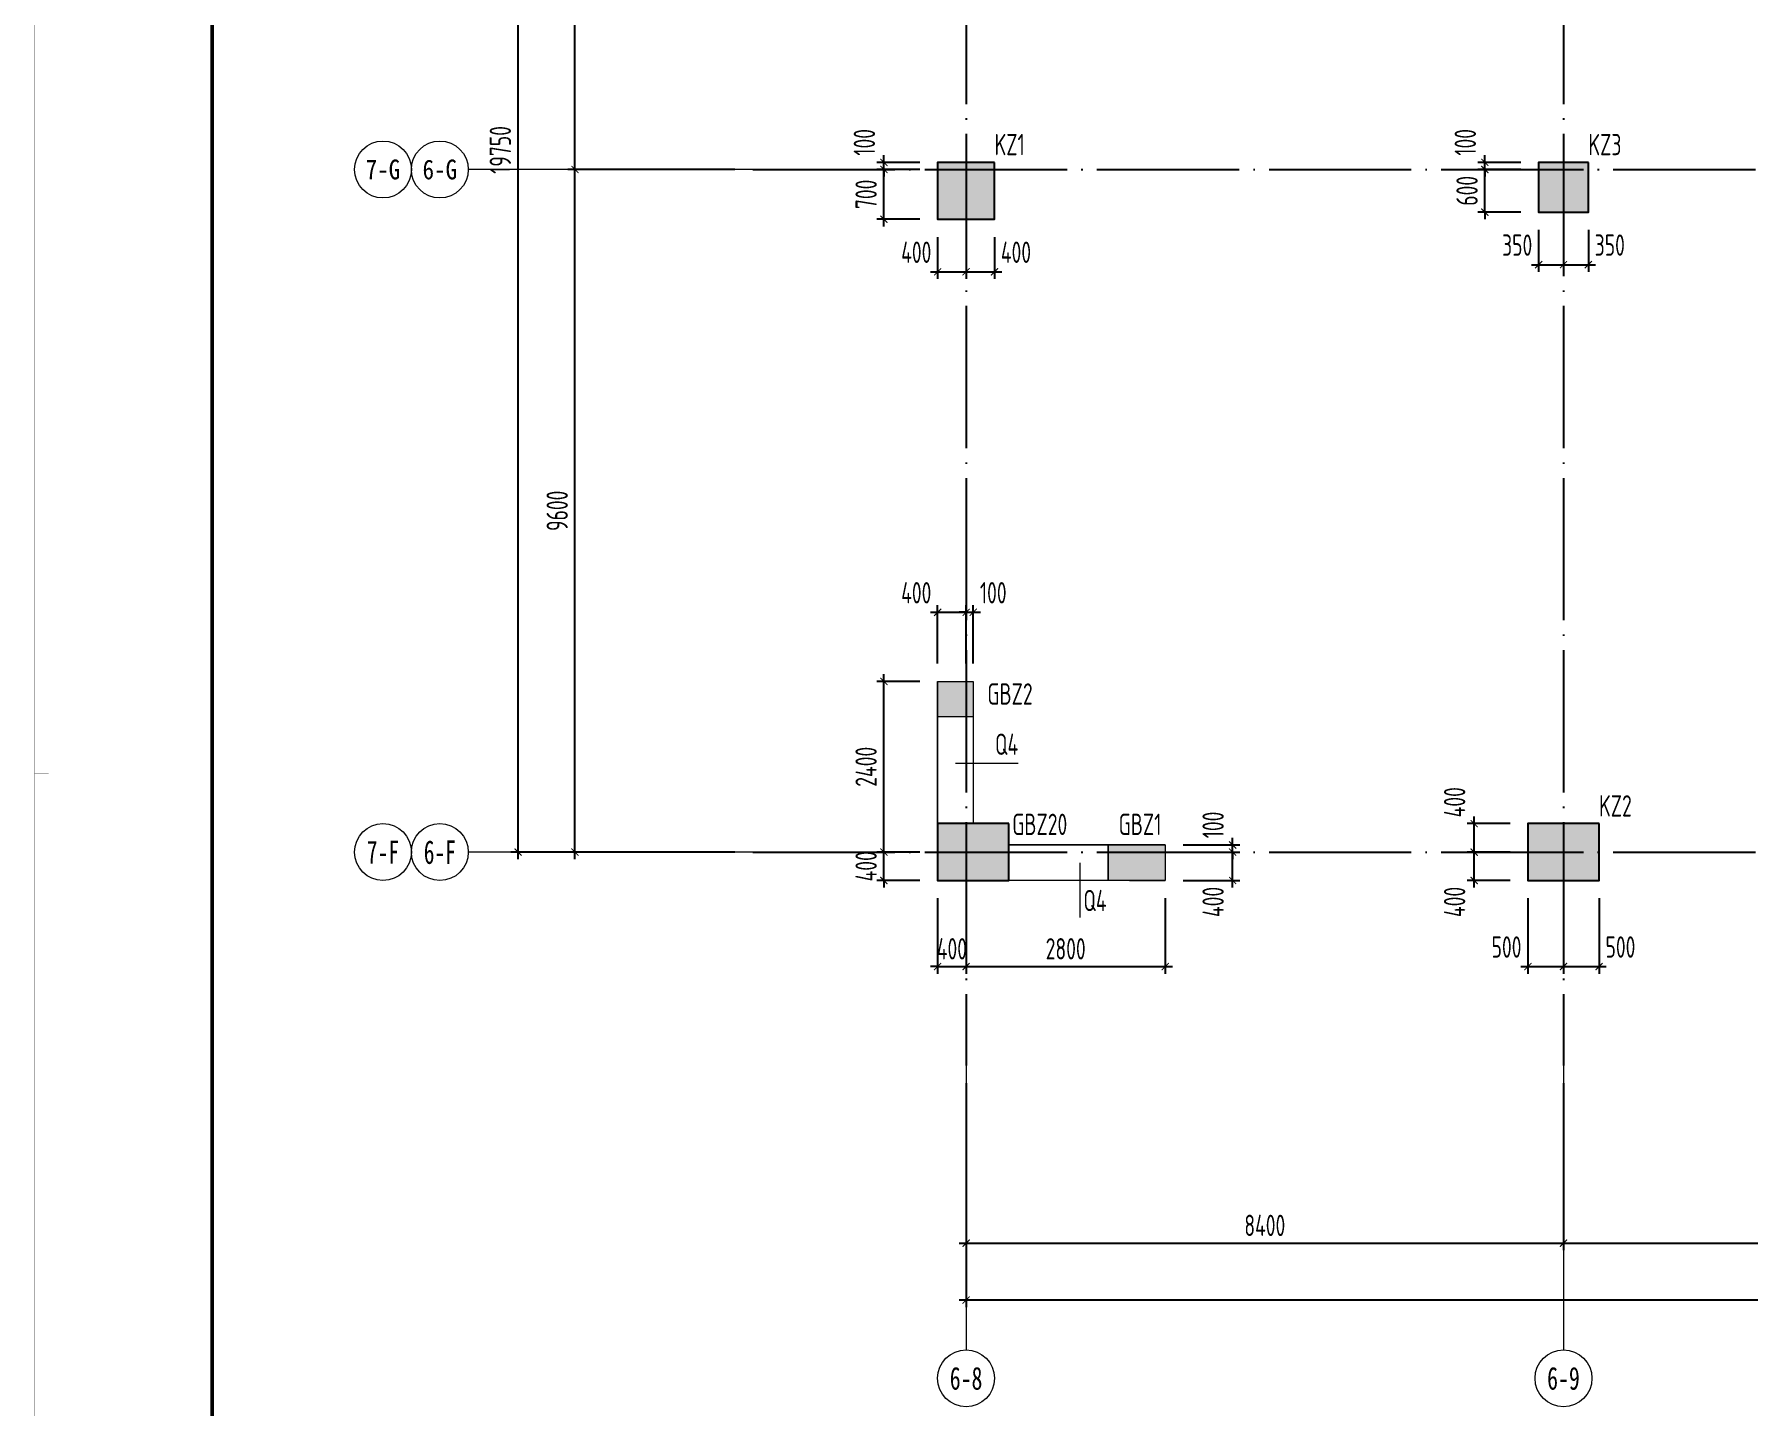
# Model space of a CAD drawing. Header units: millimetres. Extents: x -202076 to 1082610, y -439651 to 179350.
# Drawn here: x 89440 to 113548, y -146481 to -127180 of the extents above; entities that cross this region are included whole.
import ezdxf
from ezdxf.enums import TextEntityAlignment as Align

# ---------------------------------------------------------------- set-up
doc = ezdxf.new("R2010")
doc.units = ezdxf.units.MM
doc.header["$LTSCALE"] = 1000
doc.linetypes.add('DOTE', pattern=[2.42, 2, -0.2, 0.02, -0.2])
doc.linetypes.add('短虚线', pattern=[187.5, 125, -62.5])
for name, color, linetype in [('02-TEXT_轴号', 7, 'Continuous'), ('A_AXIS-轴线', 36, 'DOTE'), ('AXIS_TEXT', 7, 'Continuous'), ('COLU', 5, 'Continuous')]:
    doc.layers.add(name, color=color, linetype=linetype)
for name, color, linetype, lineweight in [('COLU_TEXT', 6, 'Continuous', 0), ('DIM', 3, 'Continuous', 0), ('WALL', 2, 'Continuous', 0), ('墙柱名称编号', 7, 'Continuous', 18), ('墙柱轮廓', 7, 'Continuous', 18), ('墙身名称编号', 3, 'Continuous', 18), ('墙身标注引线', 3, 'Continuous', 18), ('边缘构件填充', 253, 'Continuous', 18)]:
    doc.layers.add(name, color=color, linetype=linetype, lineweight=lineweight)
doc.styles.add('_TCH_AXIS', font='STXIHEI.TTF', dxfattribs={"width": 0.75})
doc.styles.add('COMPLEX', font='COMPLEX')
doc.styles.add('TSSD_Dimension', font='tssdeng.shx', dxfattribs={"width": 0.7, "bigfont": 'hztxt.shx'})
doc.styles.add('TSSD_Rein', font='tssdeng.shx', dxfattribs={"width": 0.7, "bigfont": 'hztxt.shx'})
doc.dimstyles.new('TSSD_100_100', dxfattribs={"dimtxt": 300, "dimasz": 100, "dimexe": 100, "dimexo": 250, "dimgap": 100, "dimtad": 1, "dimdec": 0, "dimzin": 0, "dimdsep": 46, "dimtxsty": 'TSSD_Dimension', "dimblk": 'ARCHTICK', "dimcen": 0, "dimdle": 100, "dimclrt": 7, "dimadec": 0, "dimazin": 0, "dimtfac": 1, "dimtdec": 0, "dimtix": 1, "dimtmove": 2, "dimatfit": 3, "dimfxl": 1, "dimtolj": 1, "dimtzin": 0, "dimarcsym": 0})

# ---------------------------------------------------------------- blocks, each defined once
blk = doc.blocks.new('_AXISO')
blk.add_circle((0, 0), 0.5)
at = {"layer": 'AXIS_TEXT', "style": 'COMPLEX', "width": 1.041667}
blk.add_attdef('A', text='', height=0.56, dxfattribs=at).set_placement((-0.25, -0.28), (0.25, -0.28), align=Align.FIT)
blk = doc.blocks.new('_ARCHTICK')
at = {"color": 0, "linetype": 'ByBlock', "const_width": 0.15}
blk.add_lwpolyline([(-0.5, -0.5), (0.5, 0.5)], dxfattribs=at)
blk = doc.blocks.new('*D655')
at = {"layer": 'Defpoints', "color": 0, "transparency": 16777216}
for p in [(97043, -129081), (99543, -129081), (99543, -138681)]:
    blk.add_point(p, dxfattribs=at)
at = {"layer": 'DIM', "color": 0, "lineweight": -2, "transparency": 16777216}
for p, q in [((99293, -129081), (96943, -129081)), ((97043, -138781), (97043, -128981)), ((99293, -138681), (96943, -138681))]:
    blk.add_line(p, q, dxfattribs=at)
at = {"layer": 'DIM', "color": 0, "lineweight": -2, "transparency": 16777216, "xscale": 100, "yscale": 100, "zscale": 100}
for p, rotation in [((97043, -129081), 90), ((97043, -138681), 270)]:
    blk.add_blockref('_ARCHTICK', p, dxfattribs=dict(at, rotation=rotation))
at = {"layer": 'DIM', "color": 7, "transparency": 16777216, "insert": (96793, -133881), "char_height": 300, "attachment_point": 5, "rotation": 90, "style": 'TSSD_Dimension'}
blk.add_mtext('\\A1;9600', dxfattribs=at)
blk = doc.blocks.new('*D656')
at = {"layer": 'Defpoints', "color": 0, "transparency": 16777216}
for p in [(97043, -119481), (99543, -119481), (99543, -129081)]:
    blk.add_point(p, dxfattribs=at)
at = {"layer": 'DIM', "color": 0, "lineweight": -2, "transparency": 16777216}
for p, q in [((99293, -119481), (96943, -119481)), ((97043, -129181), (97043, -119381)), ((99293, -129081), (96943, -129081))]:
    blk.add_line(p, q, dxfattribs=at)
at = {"layer": 'DIM', "color": 0, "lineweight": -2, "transparency": 16777216, "xscale": 100, "yscale": 100, "zscale": 100}
for p, rotation in [((97043, -119481), 90), ((97043, -129081), 270)]:
    blk.add_blockref('_ARCHTICK', p, dxfattribs=dict(at, rotation=rotation))
at = {"layer": 'DIM', "color": 7, "transparency": 16777216, "insert": (96793, -124281), "char_height": 300, "attachment_point": 5, "rotation": 90, "style": 'TSSD_Dimension'}
blk.add_mtext('\\A1;9600', dxfattribs=at)
blk = doc.blocks.new('*D658')
at = {"layer": 'Defpoints', "color": 0, "transparency": 16777216}
for p in [(96243, -118931), (99543, -118931), (99543, -138681)]:
    blk.add_point(p, dxfattribs=at)
at = {"layer": 'DIM', "color": 0, "lineweight": -2, "transparency": 16777216}
for p, q in [((96243, -138781), (96243, -118831)), ((99293, -118931), (96143, -118931)), ((99293, -138681), (96143, -138681))]:
    blk.add_line(p, q, dxfattribs=at)
at = {"layer": 'DIM', "color": 0, "lineweight": -2, "transparency": 16777216, "xscale": 100, "yscale": 100, "zscale": 100}
for p, rotation in [((96243, -118931), 90), ((96243, -138681), 270)]:
    blk.add_blockref('_ARCHTICK', p, dxfattribs=dict(at, rotation=rotation))
at = {"layer": 'DIM', "color": 7, "transparency": 16777216, "insert": (95993, -128806), "char_height": 300, "attachment_point": 5, "rotation": 90, "style": 'TSSD_Dimension'}
blk.add_mtext('\\A1;19750', dxfattribs=at)
blk = doc.blocks.new('*D663')
at = {"layer": 'Defpoints', "color": 0, "transparency": 16777216}
for p in [(102543, -141681), (110943, -141681), (110943, -144181)]:
    blk.add_point(p, dxfattribs=at)
at = {"layer": 'DIM', "color": 0, "lineweight": -2, "transparency": 16777216}
for p, q in [((102543, -141931), (102543, -144281)), ((110943, -141931), (110943, -144281)), ((102443, -144181), (111043, -144181))]:
    blk.add_line(p, q, dxfattribs=at)
at = {"layer": 'DIM', "color": 0, "lineweight": -2, "transparency": 16777216, "xscale": 100, "yscale": 100, "zscale": 100, "rotation": 180}
blk.add_blockref('_ARCHTICK', (102543, -144181), dxfattribs=at)
at = {"layer": 'DIM', "color": 0, "lineweight": -2, "transparency": 16777216, "xscale": 100, "yscale": 100, "zscale": 100}
blk.add_blockref('_ARCHTICK', (110943, -144181), dxfattribs=at)
at = {"layer": 'DIM', "color": 7, "transparency": 16777216, "insert": (106743, -143931), "char_height": 300, "attachment_point": 5, "style": 'TSSD_Dimension'}
blk.add_mtext('\\A1;8400', dxfattribs=at)
blk = doc.blocks.new('*D664')
at = {"layer": 'Defpoints', "color": 0, "transparency": 16777216}
for p in [(110943, -141681), (119343, -141681), (119343, -144181)]:
    blk.add_point(p, dxfattribs=at)
at = {"layer": 'DIM', "color": 0, "lineweight": -2, "transparency": 16777216}
for p, q in [((110943, -141931), (110943, -144281)), ((119343, -141931), (119343, -144281)), ((110843, -144181), (119443, -144181))]:
    blk.add_line(p, q, dxfattribs=at)
at = {"layer": 'DIM', "color": 0, "lineweight": -2, "transparency": 16777216, "xscale": 100, "yscale": 100, "zscale": 100, "rotation": 180}
blk.add_blockref('_ARCHTICK', (110943, -144181), dxfattribs=at)
at = {"layer": 'DIM', "color": 0, "lineweight": -2, "transparency": 16777216, "xscale": 100, "yscale": 100, "zscale": 100}
blk.add_blockref('_ARCHTICK', (119343, -144181), dxfattribs=at)
at = {"layer": 'DIM', "color": 7, "transparency": 16777216, "insert": (115143, -143931), "char_height": 300, "attachment_point": 5, "style": 'TSSD_Dimension'}
blk.add_mtext('\\A1;8400', dxfattribs=at)
blk = doc.blocks.new('*D669')
at = {"layer": 'Defpoints', "color": 0, "transparency": 16777216}
for p in [(102543, -141681), (152943, -141681), (102543, -144981)]:
    blk.add_point(p, dxfattribs=at)
at = {"layer": 'DIM', "color": 0, "lineweight": -2, "transparency": 16777216}
for p, q in [((102543, -141931), (102543, -145081)), ((152943, -141931), (152943, -145081)), ((153043, -144981), (102443, -144981))]:
    blk.add_line(p, q, dxfattribs=at)
at = {"layer": 'DIM', "color": 0, "lineweight": -2, "transparency": 16777216, "xscale": 100, "yscale": 100, "zscale": 100, "rotation": 180}
blk.add_blockref('_ARCHTICK', (102543, -144981), dxfattribs=at)
at = {"layer": 'DIM', "color": 0, "lineweight": -2, "transparency": 16777216, "xscale": 100, "yscale": 100, "zscale": 100}
blk.add_blockref('_ARCHTICK', (152943, -144981), dxfattribs=at)
at = {"layer": 'DIM', "color": 7, "transparency": 16777216, "insert": (127743, -144731), "char_height": 300, "attachment_point": 5, "style": 'TSSD_Dimension'}
blk.add_mtext('\\A1;50400', dxfattribs=at)
blk = doc.blocks.new('*D677')
at = {"layer": 'Defpoints', "color": 0, "transparency": 16777216}
for p in [(102143, -139081), (102543, -139081), (102543, -140291)]:
    blk.add_point(p, dxfattribs=at)
at = {"layer": 'DIM', "color": 0, "lineweight": -2, "transparency": 16777216}
for p, q in [((102143, -139331), (102143, -140391)), ((102543, -139331), (102543, -140391)), ((102143, -140291), (102043, -140291)), ((102143, -140291), (102543, -140291)), ((102543, -140291), (102643, -140291))]:
    blk.add_line(p, q, dxfattribs=at)
at = {"layer": 'DIM', "color": 0, "lineweight": -2, "transparency": 16777216, "xscale": 100, "yscale": 100, "zscale": 100}
blk.add_blockref('_ARCHTICK', (102143, -140291), dxfattribs=at)
at = {"layer": 'DIM', "color": 0, "lineweight": -2, "transparency": 16777216, "xscale": 100, "yscale": 100, "zscale": 100, "rotation": 180}
blk.add_blockref('_ARCHTICK', (102543, -140291), dxfattribs=at)
at = {"layer": 'DIM', "color": 7, "transparency": 16777216, "insert": (102343, -140041), "char_height": 300, "attachment_point": 5, "style": 'TSSD_Dimension'}
blk.add_mtext('\\A1;400', dxfattribs=at)
blk = doc.blocks.new('*D678')
at = {"layer": 'Defpoints', "color": 0, "transparency": 16777216}
for p in [(110443, -139081), (110943, -139081), (110943, -140291)]:
    blk.add_point(p, dxfattribs=at)
at = {"layer": 'DIM', "color": 0, "lineweight": -2, "transparency": 16777216}
for p, q in [((110443, -139331), (110443, -140391)), ((110943, -139331), (110943, -140391)), ((110343, -140291), (111043, -140291))]:
    blk.add_line(p, q, dxfattribs=at)
at = {"layer": 'DIM', "color": 0, "lineweight": -2, "transparency": 16777216, "xscale": 100, "yscale": 100, "zscale": 100, "rotation": 180}
blk.add_blockref('_ARCHTICK', (110443, -140291), dxfattribs=at)
at = {"layer": 'DIM', "color": 0, "lineweight": -2, "transparency": 16777216, "xscale": 100, "yscale": 100, "zscale": 100}
blk.add_blockref('_ARCHTICK', (110943, -140291), dxfattribs=at)
at = {"layer": 'DIM', "color": 7, "transparency": 16777216, "insert": (110142, -140016), "char_height": 300, "attachment_point": 5, "style": 'TSSD_Dimension'}
blk.add_mtext('\\A1;500', dxfattribs=at)
blk = doc.blocks.new('*D679')
at = {"layer": 'Defpoints', "color": 0, "transparency": 16777216}
for p in [(110943, -139081), (111443, -139081), (111443, -140291)]:
    blk.add_point(p, dxfattribs=at)
at = {"layer": 'DIM', "color": 0, "lineweight": -2, "transparency": 16777216}
for p, q in [((110943, -139331), (110943, -140391)), ((111443, -139331), (111443, -140391)), ((110843, -140291), (111543, -140291))]:
    blk.add_line(p, q, dxfattribs=at)
at = {"layer": 'DIM', "color": 0, "lineweight": -2, "transparency": 16777216, "xscale": 100, "yscale": 100, "zscale": 100, "rotation": 180}
blk.add_blockref('_ARCHTICK', (110943, -140291), dxfattribs=at)
at = {"layer": 'DIM', "color": 0, "lineweight": -2, "transparency": 16777216, "xscale": 100, "yscale": 100, "zscale": 100}
blk.add_blockref('_ARCHTICK', (111443, -140291), dxfattribs=at)
at = {"layer": 'DIM', "color": 7, "transparency": 16777216, "insert": (111744, -140016), "char_height": 300, "attachment_point": 5, "style": 'TSSD_Dimension'}
blk.add_mtext('\\A1;500', dxfattribs=at)
blk = doc.blocks.new('*D690')
at = {"layer": 'Defpoints', "color": 0, "transparency": 16777216}
for p in [(102543, -135309), (102143, -136281), (102543, -136281)]:
    blk.add_point(p, dxfattribs=at)
at = {"layer": 'DIM', "color": 0, "lineweight": -2, "transparency": 16777216}
for p, q in [((102143, -136031), (102143, -135209)), ((102543, -136031), (102543, -135209)), ((102043, -135309), (102643, -135309))]:
    blk.add_line(p, q, dxfattribs=at)
at = {"layer": 'DIM', "color": 0, "lineweight": -2, "transparency": 16777216, "xscale": 100, "yscale": 100, "zscale": 100, "rotation": 180}
blk.add_blockref('_ARCHTICK', (102143, -135309), dxfattribs=at)
at = {"layer": 'DIM', "color": 0, "lineweight": -2, "transparency": 16777216, "xscale": 100, "yscale": 100, "zscale": 100}
blk.add_blockref('_ARCHTICK', (102543, -135309), dxfattribs=at)
at = {"layer": 'DIM', "color": 7, "transparency": 16777216, "insert": (101842, -135034), "char_height": 300, "attachment_point": 5, "style": 'TSSD_Dimension'}
blk.add_mtext('\\A1;400', dxfattribs=at)
blk = doc.blocks.new('*D691')
at = {"layer": 'Defpoints', "color": 0, "transparency": 16777216}
for p in [(102643, -135309), (102543, -136281), (102643, -136281)]:
    blk.add_point(p, dxfattribs=at)
at = {"layer": 'DIM', "color": 0, "lineweight": -2, "transparency": 16777216}
for p, q in [((102543, -136031), (102543, -135209)), ((102643, -136031), (102643, -135209)), ((102543, -135309), (102443, -135309)), ((102543, -135309), (102643, -135309)), ((102643, -135309), (102743, -135309))]:
    blk.add_line(p, q, dxfattribs=at)
at = {"layer": 'DIM', "color": 0, "lineweight": -2, "transparency": 16777216, "xscale": 100, "yscale": 100, "zscale": 100}
blk.add_blockref('_ARCHTICK', (102543, -135309), dxfattribs=at)
at = {"layer": 'DIM', "color": 0, "lineweight": -2, "transparency": 16777216, "xscale": 100, "yscale": 100, "zscale": 100, "rotation": 180}
blk.add_blockref('_ARCHTICK', (102643, -135309), dxfattribs=at)
at = {"layer": 'DIM', "color": 7, "transparency": 16777216, "insert": (102925, -135034), "char_height": 300, "attachment_point": 5, "style": 'TSSD_Dimension'}
blk.add_mtext('\\A1;100', dxfattribs=at)
blk = doc.blocks.new('*D694')
at = {"layer": 'Defpoints', "color": 0, "transparency": 16777216}
for p in [(101387, -136281), (102143, -136281), (102143, -138681)]:
    blk.add_point(p, dxfattribs=at)
at = {"layer": 'DIM', "color": 0, "lineweight": -2, "transparency": 16777216}
for p, q in [((101387, -138781), (101387, -136181)), ((101893, -136281), (101287, -136281)), ((101893, -138681), (101287, -138681))]:
    blk.add_line(p, q, dxfattribs=at)
at = {"layer": 'DIM', "color": 0, "lineweight": -2, "transparency": 16777216, "xscale": 100, "yscale": 100, "zscale": 100}
for p, rotation in [((101387, -136281), 90), ((101387, -138681), 270)]:
    blk.add_blockref('_ARCHTICK', p, dxfattribs=dict(at, rotation=rotation))
at = {"layer": 'DIM', "color": 7, "transparency": 16777216, "insert": (101137, -137481), "char_height": 300, "attachment_point": 5, "rotation": 90, "style": 'TSSD_Dimension'}
blk.add_mtext('\\A1;2400', dxfattribs=at)
blk = doc.blocks.new('*D695')
at = {"layer": 'Defpoints', "color": 0, "transparency": 16777216}
for p in [(101387, -129081), (102143, -129081), (102143, -129781)]:
    blk.add_point(p, dxfattribs=at)
at = {"layer": 'DIM', "color": 0, "lineweight": -2, "transparency": 16777216}
for p, q in [((101893, -129081), (101287, -129081)), ((101387, -129881), (101387, -128981)), ((101893, -129781), (101287, -129781))]:
    blk.add_line(p, q, dxfattribs=at)
at = {"layer": 'DIM', "color": 0, "lineweight": -2, "transparency": 16777216, "xscale": 100, "yscale": 100, "zscale": 100}
for p, rotation in [((101387, -129081), 90), ((101387, -129781), 270)]:
    blk.add_blockref('_ARCHTICK', p, dxfattribs=dict(at, rotation=rotation))
at = {"layer": 'DIM', "color": 7, "transparency": 16777216, "insert": (101137, -129431), "char_height": 300, "attachment_point": 5, "rotation": 90, "style": 'TSSD_Dimension'}
blk.add_mtext('\\A1;700', dxfattribs=at)
blk = doc.blocks.new('*D696')
at = {"layer": 'Defpoints', "color": 0, "transparency": 16777216}
for p in [(101387, -128981), (102143, -128981), (102143, -129081)]:
    blk.add_point(p, dxfattribs=at)
at = {"layer": 'DIM', "color": 0, "lineweight": -2, "transparency": 16777216}
for p, q in [((101387, -128981), (101387, -128881)), ((101893, -128981), (101287, -128981)), ((101893, -129081), (101287, -129081)), ((101387, -129081), (101387, -128981)), ((101387, -129081), (101387, -129181))]:
    blk.add_line(p, q, dxfattribs=at)
at = {"layer": 'DIM', "color": 0, "lineweight": -2, "transparency": 16777216, "xscale": 100, "yscale": 100, "zscale": 100}
for p, rotation in [((101387, -128981), 270), ((101387, -129081), 90)]:
    blk.add_blockref('_ARCHTICK', p, dxfattribs=dict(at, rotation=rotation))
at = {"layer": 'DIM', "color": 7, "transparency": 16777216, "insert": (101112, -128699), "char_height": 300, "attachment_point": 5, "rotation": 90, "style": 'TSSD_Dimension'}
blk.add_mtext('\\A1;100', dxfattribs=at)
blk = doc.blocks.new('*D699')
at = {"layer": 'Defpoints', "color": 0, "transparency": 16777216}
for p in [(105343, -138681), (106291, -138681), (105343, -139081)]:
    blk.add_point(p, dxfattribs=at)
at = {"layer": 'DIM', "color": 0, "lineweight": -2, "transparency": 16777216}
for p, q in [((106291, -139181), (106291, -138581)), ((105593, -138681), (106391, -138681)), ((105593, -139081), (106391, -139081))]:
    blk.add_line(p, q, dxfattribs=at)
at = {"layer": 'DIM', "color": 0, "lineweight": -2, "transparency": 16777216, "xscale": 100, "yscale": 100, "zscale": 100}
for p, rotation in [((106291, -138681), 90), ((106291, -139081), 270)]:
    blk.add_blockref('_ARCHTICK', p, dxfattribs=dict(at, rotation=rotation))
at = {"layer": 'DIM', "color": 7, "transparency": 16777216, "insert": (106016, -139382), "char_height": 300, "attachment_point": 5, "rotation": 90, "style": 'TSSD_Dimension'}
blk.add_mtext('\\A1;400', dxfattribs=at)
blk = doc.blocks.new('*D700')
at = {"layer": 'Defpoints', "color": 0, "transparency": 16777216}
for p in [(105343, -138581), (106291, -138581), (105343, -138681)]:
    blk.add_point(p, dxfattribs=at)
at = {"layer": 'DIM', "color": 0, "lineweight": -2, "transparency": 16777216}
for p, q in [((105593, -138581), (106391, -138581)), ((106291, -138581), (106291, -138481)), ((106291, -138681), (106291, -138581)), ((105593, -138681), (106391, -138681)), ((106291, -138681), (106291, -138781))]:
    blk.add_line(p, q, dxfattribs=at)
at = {"layer": 'DIM', "color": 0, "lineweight": -2, "transparency": 16777216, "xscale": 100, "yscale": 100, "zscale": 100}
for p, rotation in [((106291, -138581), 270), ((106291, -138681), 90)]:
    blk.add_blockref('_ARCHTICK', p, dxfattribs=dict(at, rotation=rotation))
at = {"layer": 'DIM', "color": 7, "transparency": 16777216, "insert": (106016, -138299), "char_height": 300, "attachment_point": 5, "rotation": 90, "style": 'TSSD_Dimension'}
blk.add_mtext('\\A1;100', dxfattribs=at)
blk = doc.blocks.new('*D709')
at = {"layer": 'Defpoints', "color": 0, "transparency": 16777216}
for p in [(102143, -129781), (102543, -129781), (102543, -130520)]:
    blk.add_point(p, dxfattribs=at)
at = {"layer": 'DIM', "color": 0, "lineweight": -2, "transparency": 16777216}
for p, q in [((102143, -130031), (102143, -130620)), ((102543, -130031), (102543, -130620)), ((102043, -130520), (102643, -130520))]:
    blk.add_line(p, q, dxfattribs=at)
at = {"layer": 'DIM', "color": 0, "lineweight": -2, "transparency": 16777216, "xscale": 100, "yscale": 100, "zscale": 100, "rotation": 180}
blk.add_blockref('_ARCHTICK', (102143, -130520), dxfattribs=at)
at = {"layer": 'DIM', "color": 0, "lineweight": -2, "transparency": 16777216, "xscale": 100, "yscale": 100, "zscale": 100}
blk.add_blockref('_ARCHTICK', (102543, -130520), dxfattribs=at)
at = {"layer": 'DIM', "color": 7, "transparency": 16777216, "insert": (101842, -130245), "char_height": 300, "attachment_point": 5, "style": 'TSSD_Dimension'}
blk.add_mtext('\\A1;400', dxfattribs=at)
blk = doc.blocks.new('*D710')
at = {"layer": 'Defpoints', "color": 0, "transparency": 16777216}
for p in [(102543, -129781), (102943, -129781), (102943, -130520)]:
    blk.add_point(p, dxfattribs=at)
at = {"layer": 'DIM', "color": 0, "lineweight": -2, "transparency": 16777216}
for p, q in [((102543, -130031), (102543, -130620)), ((102943, -130031), (102943, -130620)), ((102443, -130520), (103043, -130520))]:
    blk.add_line(p, q, dxfattribs=at)
at = {"layer": 'DIM', "color": 0, "lineweight": -2, "transparency": 16777216, "xscale": 100, "yscale": 100, "zscale": 100, "rotation": 180}
blk.add_blockref('_ARCHTICK', (102543, -130520), dxfattribs=at)
at = {"layer": 'DIM', "color": 0, "lineweight": -2, "transparency": 16777216, "xscale": 100, "yscale": 100, "zscale": 100}
blk.add_blockref('_ARCHTICK', (102943, -130520), dxfattribs=at)
at = {"layer": 'DIM', "color": 7, "transparency": 16777216, "insert": (103244, -130245), "char_height": 300, "attachment_point": 5, "style": 'TSSD_Dimension'}
blk.add_mtext('\\A1;400', dxfattribs=at)
blk = doc.blocks.new('*D711')
at = {"layer": 'Defpoints', "color": 0, "transparency": 16777216}
for p in [(109837, -129081), (110593, -129081), (110593, -129681)]:
    blk.add_point(p, dxfattribs=at)
at = {"layer": 'DIM', "color": 0, "lineweight": -2, "transparency": 16777216}
for p, q in [((110343, -129081), (109737, -129081)), ((109837, -129081), (109837, -128981)), ((109837, -129681), (109837, -129081)), ((110343, -129681), (109737, -129681)), ((109837, -129681), (109837, -129781))]:
    blk.add_line(p, q, dxfattribs=at)
at = {"layer": 'DIM', "color": 0, "lineweight": -2, "transparency": 16777216, "xscale": 100, "yscale": 100, "zscale": 100}
for p, rotation in [((109837, -129081), 270), ((109837, -129681), 90)]:
    blk.add_blockref('_ARCHTICK', p, dxfattribs=dict(at, rotation=rotation))
at = {"layer": 'DIM', "color": 7, "transparency": 16777216, "insert": (109587, -129381), "char_height": 300, "attachment_point": 5, "rotation": 90, "style": 'TSSD_Dimension'}
blk.add_mtext('\\A1;600', dxfattribs=at)
blk = doc.blocks.new('*D712')
at = {"layer": 'Defpoints', "color": 0, "transparency": 16777216}
for p in [(109837, -128981), (110593, -128981), (110593, -129081)]:
    blk.add_point(p, dxfattribs=at)
at = {"layer": 'DIM', "color": 0, "lineweight": -2, "transparency": 16777216}
for p, q in [((109837, -128981), (109837, -128881)), ((110343, -128981), (109737, -128981)), ((110343, -129081), (109737, -129081)), ((109837, -129081), (109837, -128981)), ((109837, -129081), (109837, -129181))]:
    blk.add_line(p, q, dxfattribs=at)
at = {"layer": 'DIM', "color": 0, "lineweight": -2, "transparency": 16777216, "xscale": 100, "yscale": 100, "zscale": 100}
for p, rotation in [((109837, -128981), 270), ((109837, -129081), 90)]:
    blk.add_blockref('_ARCHTICK', p, dxfattribs=dict(at, rotation=rotation))
at = {"layer": 'DIM', "color": 7, "transparency": 16777216, "insert": (109562, -128699), "char_height": 300, "attachment_point": 5, "rotation": 90, "style": 'TSSD_Dimension'}
blk.add_mtext('\\A1;100', dxfattribs=at)
blk = doc.blocks.new('*D713')
at = {"layer": 'Defpoints', "color": 0, "transparency": 16777216}
for p in [(110593, -129681), (110943, -129681), (110943, -130420)]:
    blk.add_point(p, dxfattribs=at)
at = {"layer": 'DIM', "color": 0, "lineweight": -2, "transparency": 16777216}
for p, q in [((110593, -129931), (110593, -130520)), ((110943, -129931), (110943, -130520)), ((110493, -130420), (111043, -130420))]:
    blk.add_line(p, q, dxfattribs=at)
at = {"layer": 'DIM', "color": 0, "lineweight": -2, "transparency": 16777216, "xscale": 100, "yscale": 100, "zscale": 100, "rotation": 180}
blk.add_blockref('_ARCHTICK', (110593, -130420), dxfattribs=at)
at = {"layer": 'DIM', "color": 0, "lineweight": -2, "transparency": 16777216, "xscale": 100, "yscale": 100, "zscale": 100}
blk.add_blockref('_ARCHTICK', (110943, -130420), dxfattribs=at)
at = {"layer": 'DIM', "color": 7, "transparency": 16777216, "insert": (110292, -130145), "char_height": 300, "attachment_point": 5, "style": 'TSSD_Dimension'}
blk.add_mtext('\\A1;350', dxfattribs=at)
blk = doc.blocks.new('*D714')
at = {"layer": 'Defpoints', "color": 0, "transparency": 16777216}
for p in [(110943, -129681), (111293, -129681), (111293, -130420)]:
    blk.add_point(p, dxfattribs=at)
at = {"layer": 'DIM', "color": 0, "lineweight": -2, "transparency": 16777216}
for p, q in [((110943, -129931), (110943, -130520)), ((111293, -129931), (111293, -130520)), ((110843, -130420), (111393, -130420))]:
    blk.add_line(p, q, dxfattribs=at)
at = {"layer": 'DIM', "color": 0, "lineweight": -2, "transparency": 16777216, "xscale": 100, "yscale": 100, "zscale": 100, "rotation": 180}
blk.add_blockref('_ARCHTICK', (110943, -130420), dxfattribs=at)
at = {"layer": 'DIM', "color": 0, "lineweight": -2, "transparency": 16777216, "xscale": 100, "yscale": 100, "zscale": 100}
blk.add_blockref('_ARCHTICK', (111293, -130420), dxfattribs=at)
at = {"layer": 'DIM', "color": 7, "transparency": 16777216, "insert": (111594, -130145), "char_height": 300, "attachment_point": 5, "style": 'TSSD_Dimension'}
blk.add_mtext('\\A1;350', dxfattribs=at)
blk = doc.blocks.new('*D715')
at = {"layer": 'Defpoints', "color": 0, "transparency": 16777216}
for p in [(109687, -138681), (110443, -138681), (110443, -139081)]:
    blk.add_point(p, dxfattribs=at)
at = {"layer": 'DIM', "color": 0, "lineweight": -2, "transparency": 16777216}
for p, q in [((109687, -139181), (109687, -138581)), ((110193, -138681), (109587, -138681)), ((110193, -139081), (109587, -139081))]:
    blk.add_line(p, q, dxfattribs=at)
at = {"layer": 'DIM', "color": 0, "lineweight": -2, "transparency": 16777216, "xscale": 100, "yscale": 100, "zscale": 100}
for p, rotation in [((109687, -138681), 90), ((109687, -139081), 270)]:
    blk.add_blockref('_ARCHTICK', p, dxfattribs=dict(at, rotation=rotation))
at = {"layer": 'DIM', "color": 7, "transparency": 16777216, "insert": (109412, -139382), "char_height": 300, "attachment_point": 5, "rotation": 90, "style": 'TSSD_Dimension'}
blk.add_mtext('\\A1;400', dxfattribs=at)
blk = doc.blocks.new('*D716')
at = {"layer": 'Defpoints', "color": 0, "transparency": 16777216}
for p in [(109687, -138281), (110443, -138281), (110443, -138681)]:
    blk.add_point(p, dxfattribs=at)
at = {"layer": 'DIM', "color": 0, "lineweight": -2, "transparency": 16777216}
for p, q in [((110193, -138281), (109587, -138281)), ((109687, -138781), (109687, -138181)), ((110193, -138681), (109587, -138681))]:
    blk.add_line(p, q, dxfattribs=at)
at = {"layer": 'DIM', "color": 0, "lineweight": -2, "transparency": 16777216, "xscale": 100, "yscale": 100, "zscale": 100}
for p, rotation in [((109687, -138281), 90), ((109687, -138681), 270)]:
    blk.add_blockref('_ARCHTICK', p, dxfattribs=dict(at, rotation=rotation))
at = {"layer": 'DIM', "color": 7, "transparency": 16777216, "insert": (109412, -137980), "char_height": 300, "attachment_point": 5, "rotation": 90, "style": 'TSSD_Dimension'}
blk.add_mtext('\\A1;400', dxfattribs=at)
blk = doc.blocks.new('*D755')
at = {"layer": 'Defpoints', "color": 0, "transparency": 16777216}
for p in [(102543, -139081), (105343, -139081), (105343, -140291)]:
    blk.add_point(p, dxfattribs=at)
at = {"layer": 'DIM', "color": 0, "lineweight": -2, "transparency": 16777216}
for p, q in [((102543, -139331), (102543, -140391)), ((105343, -139331), (105343, -140391)), ((102443, -140291), (105443, -140291))]:
    blk.add_line(p, q, dxfattribs=at)
at = {"layer": 'DIM', "color": 0, "lineweight": -2, "transparency": 16777216, "xscale": 100, "yscale": 100, "zscale": 100, "rotation": 180}
blk.add_blockref('_ARCHTICK', (102543, -140291), dxfattribs=at)
at = {"layer": 'DIM', "color": 0, "lineweight": -2, "transparency": 16777216, "xscale": 100, "yscale": 100, "zscale": 100}
blk.add_blockref('_ARCHTICK', (105343, -140291), dxfattribs=at)
at = {"layer": 'DIM', "color": 7, "transparency": 16777216, "insert": (103943, -140041), "char_height": 300, "attachment_point": 5, "style": 'TSSD_Dimension'}
blk.add_mtext('\\A1;2800', dxfattribs=at)
blk = doc.blocks.new('*D652')
at = {"layer": 'Defpoints', "color": 0, "transparency": 16777216}
for p in [(101387, -138681), (102143, -138681), (102143, -139081)]:
    blk.add_point(p, dxfattribs=at)
at = {"layer": 'DIM', "color": 0, "lineweight": -2, "transparency": 16777216}
for p, q in [((101387, -138681), (101387, -138581)), ((101893, -138681), (101287, -138681)), ((101387, -139081), (101387, -138681)), ((101893, -139081), (101287, -139081)), ((101387, -139081), (101387, -139181))]:
    blk.add_line(p, q, dxfattribs=at)
at = {"layer": 'DIM', "color": 0, "lineweight": -2, "transparency": 16777216, "xscale": 100, "yscale": 100, "zscale": 100}
for p, rotation in [((101387, -138681), 270), ((101387, -139081), 90)]:
    blk.add_blockref('_ARCHTICK', p, dxfattribs=dict(at, rotation=rotation))
at = {"layer": 'DIM', "color": 7, "transparency": 16777216, "insert": (101137, -138881), "char_height": 300, "attachment_point": 5, "rotation": 90, "style": 'TSSD_Dimension'}
blk.add_mtext('\\A1;400', dxfattribs=at)
blk = doc.blocks.new('图框-A1')
for points, const_width in [([(0, 0), (841, 0), (841, 594), (0, 594)], 0.05), ([(766, 584), (25, 584), (25, 10), (766, 10)], 0.5)]:
    blk.add_lwpolyline(points, close=True, dxfattribs=dict(const_width=const_width))
at = {"const_width": 0.05}
blk.add_lwpolyline([(0, 297), (2, 297)], dxfattribs=at)

msp = doc.modelspace()

# ---------------------------------------------------------------- hatches: boundary and pattern name
at = {"layer": '边缘构件填充'}
h = msp.add_hatch(color=256, dxfattribs=at)
h.dxf.hatch_style = 1
h.paths.add_polyline_path([(102942.7, -128981), (102142.7, -128981), (102142.7, -129781), (102942.7, -129781)])
h = msp.add_hatch(color=256, dxfattribs=at)
h.dxf.hatch_style = 1
h.paths.add_polyline_path([(111292.7, -128981), (110592.7, -128981), (110592.7, -129681), (111292.7, -129681)])
h = msp.add_hatch(color=256, dxfattribs=at)
h.dxf.hatch_style = 1
h.paths.add_polyline_path([(102142.7, -136781), (102142.7, -136281), (102642.7, -136281), (102642.7, -136781)])
h = msp.add_hatch(color=256, dxfattribs=at)
h.dxf.hatch_style = 1
h.paths.add_polyline_path([(103142.7, -139081), (103142.7, -138281), (102142.7, -138281), (102142.7, -139081)])
h = msp.add_hatch(color=256, dxfattribs=at)
h.dxf.hatch_style = 1
h.paths.add_polyline_path([(111442.7, -138281), (110442.7, -138281), (110442.7, -139081), (111442.7, -139081)])
h = msp.add_hatch(color=256, dxfattribs=at)
h.dxf.hatch_style = 1
h.paths.add_polyline_path([(105342.7, -138581), (104542.7, -138581), (104542.7, -139081), (105342.7, -139081)])

# ---------------------------------------------------------------- linework, layer by layer
at = {"layer": 'A_AXIS-轴线'}
for p, q in [((102542.7, -116481), (102542.7, -141681)), ((110942.7, -116481), (110942.7, -141681))]:
    msp.add_line(p, q, dxfattribs=at)
for points in [[(99542.7, -129081), (155943, -129081)], [(99542.7, -138681), (155943, -138681)]]:
    msp.add_lwpolyline(points, dxfattribs=at)
at = {"layer": 'COLU'}
for points in [[(102942.7, -128981), (102142.7, -128981), (102142.7, -129781), (102942.7, -129781)], [(111292.7, -128981), (110592.7, -128981), (110592.7, -129681), (111292.7, -129681)], [(103142.7, -138281), (102142.7, -138281), (102142.7, -139081), (103142.7, -139081)], [(111442.7, -138281), (110442.7, -138281), (110442.7, -139081), (111442.7, -139081)]]:
    msp.add_lwpolyline(points, close=True, dxfattribs=at)
at = {"layer": 'DIM'}
for p, q in [((99542.7, -129081), (95542.7, -129081)), ((99542.7, -138681), (95542.7, -138681)), ((102542.7, -141681), (102542.7, -145681)), ((110942.7, -141681), (110942.7, -145681))]:
    msp.add_line(p, q, dxfattribs=at)
at = {"layer": 'WALL'}
for points in [[(102142.7, -136281), (102142.7, -138281), (102142.7, -136281), (102642.7, -136281), (102642.7, -138281)], [(105342.7, -138581), (103142.7, -138581), (105342.7, -138581), (105342.7, -139081), (103142.7, -139081)]]:
    msp.add_lwpolyline(points, dxfattribs=at)
at = {"layer": '墙柱轮廓'}
for points in [[(102142.7, -136781), (102142.7, -136281), (102642.7, -136281), (102642.7, -136781), (102142.7, -136781)], [(102142.7, -138281), (102142.7, -139081), (102142.7, -138281), (103142.7, -138281), (103142.7, -139081), (102142.7, -139081), (103142.7, -139081)]]:
    msp.add_lwpolyline(points, dxfattribs=at)
at = {"layer": '墙柱轮廓', "linetype": '短虚线'}
msp.add_lwpolyline([(104542.7, -138581), (104542.7, -139081), (104542.7, -138581), (105342.7, -138581), (105342.7, -139081), (104842.7, -139081), (105342.7, -139081)], dxfattribs=at)
at = {"layer": '墙身标注引线'}
for p, q in [((102392.7, -137430.7), (103275.2, -137430.7)), ((104142.7, -138831), (104142.7, -139602.1))]:
    msp.add_line(p, q, dxfattribs=at)

# ---------------------------------------------------------------- block references
at = {"xscale": 100, "yscale": 100, "zscale": 100}
msp.add_blockref('图框-A1', (89442.7, -167281), dxfattribs=at)
at = {"layer": 'DIM'}
ref = msp.add_blockref('_AXISO', (94342.7, -129081), dxfattribs=dict(at, xscale=800, yscale=800, zscale=800))
ref.add_attrib('A', '7-G', dxfattribs={"layer": '02-TEXT_轴号', "height": 277.76, "style": '_TCH_AXIS', "width": 0.743037}).set_placement((94099.5, -129219.9), (94585.8, -129219.9), align=Align.FIT)
ref = msp.add_blockref('_AXISO', (95142.7, -129081), dxfattribs=dict(at, xscale=800, yscale=800, zscale=800))
ref.add_attrib('A', '6-G', dxfattribs={"layer": '02-TEXT_轴号', "height": 277.76, "style": '_TCH_AXIS', "width": 0.743037}).set_placement((94899.5, -129219.9), (95385.8, -129219.9), align=Align.FIT)
ref = msp.add_blockref('_AXISO', (94342.7, -138681), dxfattribs=dict(at, xscale=800, yscale=800, zscale=800))
ref.add_attrib('A', '7-F', dxfattribs={"layer": '02-TEXT_轴号', "height": 325.94, "style": '_TCH_AXIS', "width": 0.761209}).set_placement((94115, -138844), (94570.3, -138844), align=Align.FIT)
ref = msp.add_blockref('_AXISO', (95142.7, -138681), dxfattribs=dict(at, xscale=800, yscale=800, zscale=800))
ref.add_attrib('A', '6-F', dxfattribs={"layer": '02-TEXT_轴号', "height": 331.15, "style": '_TCH_AXIS', "width": 0.743037}).set_placement((94916.9, -138846.6), (95368.5, -138846.6), align=Align.FIT)
ref = msp.add_blockref('_AXISO', (102542.7, -146081), dxfattribs=dict(at, xscale=800, yscale=800, zscale=800))
ref.add_attrib('A', '6-8', dxfattribs={"layer": '02-TEXT_轴号', "height": 320.57, "style": '_TCH_AXIS', "width": 0.743037}).set_placement((102313.1, -146241.3), (102772.2, -146241.3), align=Align.FIT)
ref = msp.add_blockref('_AXISO', (110942.7, -146081), dxfattribs=dict(at, xscale=800, yscale=800, zscale=800))
ref.add_attrib('A', '6-9', dxfattribs={"layer": '02-TEXT_轴号', "height": 320.57, "style": '_TCH_AXIS', "width": 0.743037}).set_placement((110713.1, -146241.3), (111172.2, -146241.3), align=Align.FIT)

# ---------------------------------------------------------------- texts
at = {"layer": 'COLU_TEXT', "linetype": 'Continuous', "style": 'TSSD_Rein', "width": 0.7}
for s, p in [('KZ1', (102942.7, -128881)), ('KZ3', (111292.7, -128881)), ('KZ2', (111442.7, -138181))]:
    msp.add_text(s, height=300, dxfattribs=at).set_placement(p)
at = {"layer": '墙柱名称编号', "color": 2, "linetype": 'Continuous', "style": 'TSSD_Rein', "width": 0.7}
for s, p in [('GBZ2', (102842.7, -136697.4)), ('GBZ20', (103192.1, -138531)), ('GBZ1', (104689, -138531))]:
    msp.add_text(s, height=300, dxfattribs=at).set_placement(p, align=Align.BOTTOM_LEFT)
at = {"layer": '墙身名称编号', "linetype": 'Continuous', "style": 'TSSD_Rein', "width": 0.7}
for p in [(102949.8, -137404), (104192.7, -139602.1)]:
    msp.add_text('Q4', height=300, dxfattribs=at).set_placement(p, align=Align.BOTTOM_LEFT)

# ---------------------------------------------------------------- dimensions: what is measured, and where the dimension line sits
at = {"layer": 'DIM'}
for base, p1, p2, picture, middle in [((96242.7, -118931), (99542.7, -138681), (99542.7, -118931), '*D658', (95992.7, -128806)), ((97042.7, -119481), (99542.7, -129081), (99542.7, -119481), '*D656', (96792.7, -124281)), ((97042.7, -129081), (99542.7, -138681), (99542.7, -129081), '*D655', (96792.7, -133881)), ((101387.4, -129081), (102142.7, -129781), (102142.7, -129081), '*D695', (101137.4, -129431)), ((109837.4, -129081), (110592.7, -129681), (110592.7, -129081), '*D711', (109587.4, -129381)), ((101387.4, -136281), (102142.7, -138681), (102142.7, -136281), '*D694', (101137.4, -137481)), ((101387.4, -138681), (102142.7, -139081), (102142.7, -138681), '*D652', (101137.4, -138881))]:
    dim = msp.add_linear_dim(base=base, p1=p1, p2=p2, angle=90, dimstyle='TSSD_100_100', dxfattribs=at)
    dim.commit()
    dim.dimension.update_dxf_attribs({"geometry": picture, "text_midpoint": middle})
for base, p1, p2, picture, middle in [((101387.4, -128981), (102142.7, -129081), (102142.7, -128981), '*D696', (101112.4, -128698.8)), ((109837.4, -128981), (110592.7, -129081), (110592.7, -128981), '*D712', (109562.4, -128698.8)), ((109687.4, -138281), (110442.7, -138681), (110442.7, -138281), '*D716', (109412.4, -137979.9)), ((106290.8, -138581), (105342.7, -138681), (105342.7, -138581), '*D700', (106015.8, -138298.8)), ((106290.8, -138681), (105342.7, -139081), (105342.7, -138681), '*D699', (106015.8, -139382.1)), ((109687.4, -138681), (110442.7, -139081), (110442.7, -138681), '*D715', (109412.4, -139382.1))]:
    dim = msp.add_linear_dim(base=base, p1=p1, p2=p2, angle=90, dimstyle='TSSD_100_100', dxfattribs=at)
    dim.commit()
    dim.dimension.update_dxf_attribs({"geometry": picture, "text_midpoint": middle, "dimtype": 160})
for base, p1, p2, picture, middle in [((110942.7, -130420.5), (110592.7, -129681), (110942.7, -129681), '*D713', (110291.6, -130145.5)), ((111292.7, -130420.5), (110942.7, -129681), (111292.7, -129681), '*D714', (111593.7, -130145.5)), ((102542.7, -130520.5), (102142.7, -129781), (102542.7, -129781), '*D709', (101841.6, -130245.5)), ((102942.7, -130520.5), (102542.7, -129781), (102942.7, -129781), '*D710', (103243.7, -130245.5)), ((102542.7, -135309), (102142.7, -136281), (102542.7, -136281), '*D690', (101841.6, -135034)), ((102642.7, -135309), (102542.7, -136281), (102642.7, -136281), '*D691', (102924.9, -135034)), ((110942.7, -140291.3), (110442.7, -139081), (110942.7, -139081), '*D678', (110141.6, -140016.3)), ((111442.7, -140291.3), (110942.7, -139081), (111442.7, -139081), '*D679', (111743.7, -140016.3))]:
    dim = msp.add_linear_dim(base=base, p1=p1, p2=p2, dimstyle='TSSD_100_100', dxfattribs=at)
    dim.commit()
    dim.dimension.update_dxf_attribs({"geometry": picture, "text_midpoint": middle, "dimtype": 160})
for base, p1, p2, picture, middle in [((102542.7, -140291.3), (102142.7, -139081), (102542.7, -139081), '*D677', (102342.7, -140041.3)), ((105342.7, -140291.3), (102542.7, -139081), (105342.7, -139081), '*D755', (103942.7, -140041.3)), ((110942.7, -144181), (102542.7, -141681), (110942.7, -141681), '*D663', (106742.7, -143931)), ((102542.7, -144981), (152942.7, -141681), (102542.7, -141681), '*D669', (127742.7, -144731)), ((119342.7, -144181), (110942.7, -141681), (119342.7, -141681), '*D664', (115142.7, -143931))]:
    dim = msp.add_linear_dim(base=base, p1=p1, p2=p2, dimstyle='TSSD_100_100', dxfattribs=at)
    dim.commit()
    dim.dimension.update_dxf_attribs({"geometry": picture, "text_midpoint": middle})

doc.saveas('drawing.dxf')
